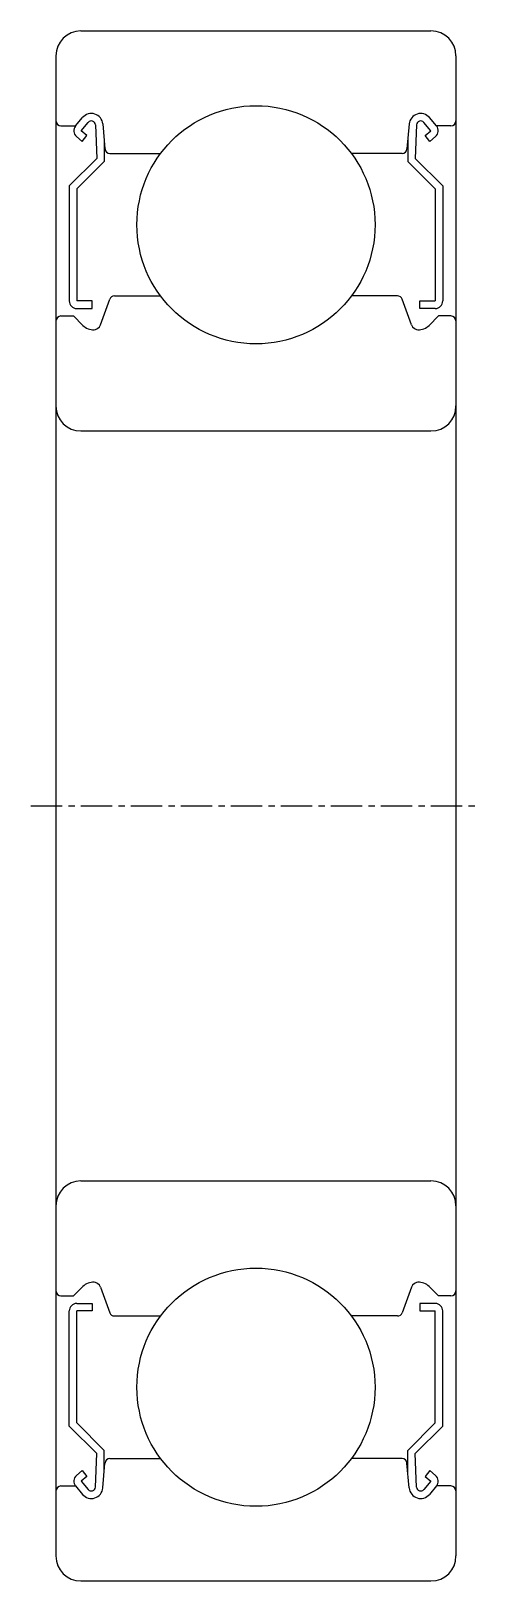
# Model space of a CAD drawing. Extents: x 91.2 to 167.9, y 69.2 to 149.8.
# Drawn here: x 149.9 to 167.9, y 87.8 to 149.8 of the extents above; entities outside this region: 2.
import ezdxf

# ---------------------------------------------------------------- set-up
doc = ezdxf.new("R2010")
doc.units = 0
doc.linetypes.add('CENTER', pattern=[2, 1.25, -0.25, 0.25, -0.25])
doc.layers.get('0').update_dxf_attribs({"linetype": 'CONTINUOUS'})
doc.layers.add('CENTER', color=1, linetype='CENTER')

msp = doc.modelspace()

# ---------------------------------------------------------------- linework, layer by layer
for p, q in [((151.865, 149.765), (165.865, 149.765)), ((150.865, 148.765), (150.865, 88.765)), ((166.865, 148.765), (166.865, 88.765)), ((151.065, 145.965), (151.645, 145.965)), ((151.645, 145.965), (151.928, 146.301)), ((151.875, 145.772), (152.157, 146.108)), ((152.104, 145.579), (151.875, 145.772)), ((152.44, 146.011), (152.495, 144.669)), ((152.738, 146.045), (152.825, 145.047)), ((164.992, 146.045), (164.905, 145.047)), ((165.291, 146.011), (165.235, 144.669)), ((165.855, 145.772), (165.573, 146.108)), ((165.626, 145.579), (165.855, 145.772)), ((166.086, 145.965), (165.803, 146.301)), ((166.665, 145.965), (166.085, 145.965)), ((151.911, 145.349), (151.682, 145.542)), ((151.911, 145.349), (152.104, 145.579)), ((152.795, 145.392), (152.795, 144.545)), ((164.935, 145.392), (164.935, 144.545)), ((165.819, 145.349), (165.626, 145.579)), ((165.819, 145.349), (166.049, 145.542)), ((152.495, 144.669), (151.395, 143.569)), ((152.795, 144.545), (151.695, 143.445)), ((153.025, 144.865), (155.05, 144.865)), ((164.706, 144.865), (162.681, 144.865)), ((164.935, 144.545), (166.035, 143.445)), ((165.235, 144.669), (166.335, 143.569)), ((151.395, 143.569), (151.395, 138.965)), ((151.695, 143.445), (151.695, 138.965)), ((166.035, 143.445), (166.035, 138.965)), ((166.335, 143.569), (166.335, 138.965)), ((152.315, 138.965), (151.695, 138.965)), ((152.315, 138.665), (152.315, 138.965)), ((152.647, 138.012), (153.018, 139.033)), ((153.206, 139.165), (155.05, 139.165)), ((164.524, 139.165), (162.681, 139.165)), ((165.083, 138.012), (164.712, 139.033)), ((165.415, 138.965), (166.035, 138.965)), ((165.415, 138.665), (165.415, 138.965)), ((151.065, 138.365), (151.565, 138.365)), ((151.565, 138.365), (151.939, 137.991)), ((151.695, 138.665), (152.315, 138.665)), ((166.035, 138.665), (165.415, 138.665)), ((166.165, 138.365), (165.791, 137.991)), ((166.665, 138.365), (166.165, 138.365)), ((151.865, 133.765), (165.865, 133.765)), ((151.865, 103.765), (165.865, 103.765)), ((151.565, 99.165), (151.939, 99.539)), ((152.647, 99.518), (153.018, 98.497)), ((165.083, 99.518), (164.712, 98.497)), ((164.991, 99.263), (164.991, 99.263)), ((166.165, 99.165), (165.791, 99.539)), ((151.065, 99.165), (151.565, 99.165)), ((151.695, 98.865), (152.315, 98.865)), ((152.315, 98.865), (152.315, 98.565)), ((164.898, 99.007), (164.898, 99.007)), ((166.035, 98.865), (165.415, 98.865)), ((165.415, 98.865), (165.415, 98.565)), ((166.665, 99.165), (166.165, 99.165)), ((151.395, 93.961), (151.395, 98.565)), ((151.695, 94.085), (151.695, 98.565)), ((152.315, 98.565), (151.695, 98.565)), ((153.206, 98.365), (155.05, 98.365)), ((164.524, 98.365), (162.681, 98.365)), ((165.415, 98.565), (166.035, 98.565)), ((166.035, 94.085), (166.035, 98.565)), ((166.335, 93.961), (166.335, 98.565)), ((152.495, 92.861), (151.395, 93.961)), ((152.795, 92.985), (151.695, 94.085)), ((164.935, 92.985), (166.035, 94.085)), ((165.235, 92.861), (166.335, 93.961)), ((152.44, 91.518), (152.495, 92.861)), ((152.738, 91.485), (152.825, 92.482)), ((152.795, 92.138), (152.795, 92.985)), ((153.025, 92.665), (155.05, 92.665)), ((164.706, 92.665), (162.681, 92.665)), ((164.992, 91.485), (164.905, 92.482)), ((164.935, 92.138), (164.935, 92.985)), ((165.291, 91.518), (165.235, 92.861)), ((151.911, 92.181), (151.682, 91.988)), ((152.104, 91.951), (151.875, 91.758)), ((151.911, 92.181), (152.104, 91.951)), ((165.819, 92.181), (165.626, 91.951)), ((165.626, 91.951), (165.855, 91.758)), ((165.819, 92.181), (166.049, 91.988)), ((151.065, 91.565), (151.645, 91.565)), ((151.645, 91.565), (151.928, 91.229)), ((151.875, 91.758), (152.157, 91.422)), ((165.855, 91.758), (165.573, 91.422)), ((166.086, 91.565), (165.803, 91.229)), ((166.665, 91.565), (166.085, 91.565)), ((151.865, 87.765), (165.865, 87.765))]:
    msp.add_line(p, q)
for centre in [(158.865, 142.015), (158.865, 95.515)]:
    msp.add_circle(centre, 4.763)
for centre, radius, start, end in [((151.865, 148.765), 1, 90, 180), ((165.865, 148.765), 1, 0, 90), ((152.28, 146.005), 0.46, 4.98747, 139.90726), ((165.451, 146.005), 0.46, 40.09274, 175.01253), ((151.065, 146.165), 0.2, 180, 270), ((151.875, 145.771), 0.3, 139.90726, 229.9975), ((152.28, 146.005), 0.16, 2.37526, 139.99323), ((165.451, 146.005), 0.16, 40.00677, 177.62474), ((165.856, 145.771), 0.3, 310.0025, 40.09274), ((166.665, 146.165), 0.2, 270, 0), ((153.025, 145.065), 0.2, 184.98747, 270), ((164.706, 145.065), 0.2, 270, 355.01253), ((151.695, 138.965), 0.3, 180, 270), ((153.206, 138.965), 0.2, 90, 160.03041), ((164.524, 138.965), 0.2, 19.96959, 90), ((166.035, 138.965), 0.3, 270, 0), ((151.065, 138.165), 0.2, 90, 180), ((166.665, 138.165), 0.2, 0, 90), ((152.363, 138.415), 0.6, 225, 272.80495), ((152.365, 138.115), 0.3, 265.53743, 340.03041), ((165.365, 138.115), 0.3, 199.96959, 274.46257), ((165.367, 138.415), 0.6, 267.19505, 315), ((151.865, 134.765), 1, 180, 270), ((165.865, 134.765), 1, 270, 0), ((151.865, 102.765), 1, 90, 180), ((165.865, 102.765), 1, 0, 90), ((151.065, 99.365), 0.2, 180, 270), ((152.363, 99.115), 0.6, 87.19505, 135), ((152.365, 99.415), 0.3, 19.96959, 94.46257), ((165.365, 99.415), 0.3, 85.53743, 160.03041), ((165.367, 99.115), 0.6, 45, 92.80495), ((166.665, 99.365), 0.2, 270, 0), ((151.695, 98.565), 0.3, 90, 180), ((166.035, 98.565), 0.3, 0, 90), ((153.206, 98.565), 0.2, 199.96959, 270), ((164.524, 98.565), 0.2, 270, 340.03041), ((153.025, 92.465), 0.2, 90, 175.01253), ((164.706, 92.465), 0.2, 4.98747, 90), ((151.875, 91.758), 0.3, 130.0025, 220.09274), ((165.856, 91.758), 0.3, 319.90726, 49.9975), ((151.065, 91.365), 0.2, 90, 180), ((152.28, 91.525), 0.46, 220.09274, 355.01253), ((152.28, 91.525), 0.16, 220.00677, 357.62474), ((165.451, 91.525), 0.46, 184.98747, 319.90726), ((165.451, 91.525), 0.16, 182.37526, 319.99323), ((166.665, 91.365), 0.2, 0, 90), ((151.865, 88.765), 1, 180, 270), ((165.865, 88.765), 1, 270, 0)]:
    msp.add_arc(centre, radius, start, end)
at = {"layer": 'CENTER', "color": 1, "linetype": 'CENTER'}
msp.add_line((149.865, 118.765), (167.865, 118.765), dxfattribs=at)

# ---------------------------------------------------------------- texts
for p in [(91.082, 76.729), (91.082, 69.229)]:
    msp.add_text('C6206ZZ', height=2).set_placement(p)

doc.saveas('drawing.dxf')
